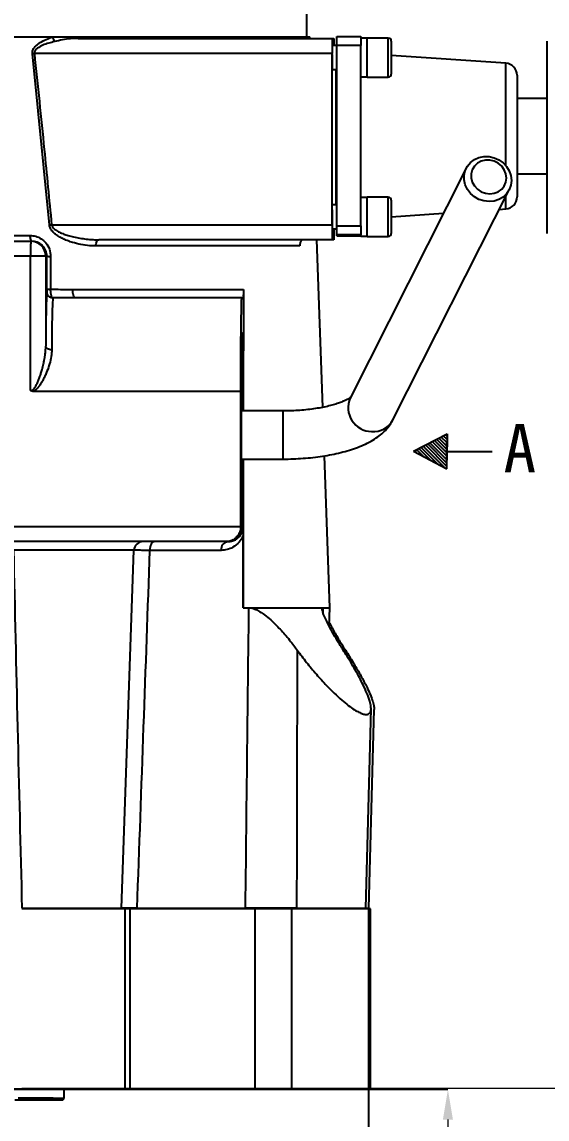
# Model space of a CAD drawing. Header units: millimetres. Extents: x 1561 to 4606, y 513 to 2666.
# Drawn here: x 2554.9 to 2729.8, y 2062 to 2427.2 of the extents above; entities that cross this region are included whole.
import ezdxf

# ---------------------------------------------------------------- set-up
doc = ezdxf.new("R2010")
doc.units = ezdxf.units.MM
doc.layers.add('AM_5', color=3, linetype='Continuous', lineweight=25)
doc.layers.add('文字', color=7, linetype='Continuous', lineweight=13)
doc.layers.add('layer 1', color=7, linetype='Continuous')
doc.styles.add('SLDTEXTSTYLE1', font='txt.shx', dxfattribs={"width": 0.7, "bigfont": 'gbcbig.shx'})
doc.styles.add('STYLE1', font='txt.shx', dxfattribs={"width": 0.8, "height": 3, "bigfont": 'hzdx.shx'})
doc.dimstyles.new('SLDDIMSTYLE12$0', dxfattribs={"dimtxt": 12, "dimasz": 10, "dimexe": 0, "dimexo": 0.0625, "dimgap": 0.875, "dimtad": 1, "dimdec": 1, "dimlfac": 1.8, "dimrnd": 1e-09, "dimzin": 12, "dimdsep": 46, "dimtxsty": 'SLDTEXTSTYLE1', "dimcen": 0.09, "dimdle": 8.16, "dimclrd": 3, "dimclre": 3, "dimadec": 0, "dimazin": 3, "dimtfac": 1, "dimtdec": 1, "dimtofl": 0, "dimtmove": 0, "dimatfit": 3, "dimfxl": 0, "dimfrac": 2, "dimtolj": 1, "dimlwd": 5, "dimlwe": 5, "dimarcsym": 0})

# ---------------------------------------------------------------- blocks, each defined once
blk = doc.blocks.new('*D68')
at = {"layer": 'AM_5', "color": 3, "lineweight": 5, "transparency": 16777216}
blk.add_line((2623.28, 2071.82), (2696.75, 2071.82), dxfattribs=at)
at = {"layer": 'AM_5', "color": 3, "linetype": 'Continuous', "lineweight": 5, "transparency": 16777216}
for p, q in [((2696.75, 2061.82), (2696.75, 1761.82)), ((2629.78, 1751.82), (2696.75, 1751.82))]:
    blk.add_line(p, q, dxfattribs=at)
at = {"layer": 'AM_5', "color": 3, "transparency": 16777216}
for points in [[(2695.09, 2061.82), (2698.42, 2061.82), (2696.75, 2071.82)], [(2695.09, 1761.82), (2698.42, 1761.82), (2696.75, 1751.82)]]:
    blk.add_solid(points, dxfattribs=at)
at = {"layer": 'Defpoints', "color": 0, "transparency": 16777216}
for p in [(2623.22, 2071.82), (2629.72, 1751.82), (2696.75, 1751.82)]:
    blk.add_point(p, dxfattribs=at)
at = {"layer": 'AM_5', "color": 0, "transparency": 16777216, "insert": (2689.88, 1911.82), "char_height": 12, "attachment_point": 5, "rotation": 90, "style": 'SLDTEXTSTYLE1'}
blk.add_mtext('\\A1;320', dxfattribs=at)
blk = doc.blocks.new('*D48')
at = {"layer": 'AM_5', "color": 3, "lineweight": 5, "transparency": 16777216}
blk.add_line((2825.11, 2618.85), (2976.42, 2618.85), dxfattribs=at)
at = {"layer": 'AM_5', "color": 3, "linetype": 'Continuous', "lineweight": 5, "transparency": 16777216}
for p, q in [((2976.42, 2608.85), (2976.42, 2082.23)), ((2668.52, 2072.23), (2976.42, 2072.23))]:
    blk.add_line(p, q, dxfattribs=at)
at = {"layer": 'AM_5', "color": 3, "transparency": 16777216}
for points in [[(2974.75, 2608.85), (2978.09, 2608.85), (2976.42, 2618.85)], [(2974.75, 2082.23), (2978.09, 2082.23), (2976.42, 2072.23)]]:
    blk.add_solid(points, dxfattribs=at)
at = {"layer": 'Defpoints', "color": 0, "transparency": 16777216}
for p in [(2825.05, 2618.85), (2668.46, 2072.23), (2976.42, 2072.23)]:
    blk.add_point(p, dxfattribs=at)
at = {"layer": 'AM_5', "color": 0, "transparency": 16777216, "insert": (2961.83, 2345.54), "char_height": 12, "attachment_point": 5, "rotation": 90, "style": 'SLDTEXTSTYLE1'}
blk.add_mtext('\\A1;{\\H2.28571x;545}', dxfattribs=at)
blk = doc.blocks.new('*D49')
at = {"layer": 'AM_5', "color": 3, "lineweight": 5, "transparency": 16777216}
blk.add_line((2379.78, 2422.25), (2379.78, 2483.75), dxfattribs=at)
at = {"layer": 'AM_5', "color": 3, "linetype": 'Continuous', "lineweight": 5, "transparency": 16777216}
for p, q in [((2389.78, 2483.75), (2639.78, 2483.75)), ((2649.78, 2422.25), (2649.78, 2483.75))]:
    blk.add_line(p, q, dxfattribs=at)
at = {"layer": 'AM_5', "color": 3, "transparency": 16777216}
for points in [[(2389.78, 2485.42), (2389.78, 2482.08), (2379.78, 2483.75)], [(2639.78, 2485.42), (2639.78, 2482.08), (2649.78, 2483.75)]]:
    blk.add_solid(points, dxfattribs=at)
at = {"layer": 'Defpoints', "color": 0, "transparency": 16777216}
for p in [(2649.78, 2483.75), (2379.78, 2422.19), (2649.78, 2422.19)]:
    blk.add_point(p, dxfattribs=at)
at = {"layer": 'AM_5', "color": 0, "transparency": 16777216, "insert": (2514.78, 2498.34), "char_height": 12, "attachment_point": 5, "style": 'SLDTEXTSTYLE1'}
blk.add_mtext('\\A1;{\\H2.28571x;%%C270}', dxfattribs=at)

msp = doc.modelspace()

# ---------------------------------------------------------------- hatches: boundary and pattern name
at = {"layer": 'layer 1'}
h = msp.add_hatch(dxfattribs=at)
h.set_pattern_fill('ANSI31', color=256, scale=0.25, angle=90)
h.set_pattern_definition([(135, (1352.4145, -5624.1869), (-0.56126601, -0.56126601), [])])
h.paths.add_polyline_path([(2696.493, 2290.051), (2685.263, 2284.337), (2696.414, 2278.471), (2696.414, 2284.261)])

# ---------------------------------------------------------------- linework, layer by layer
at = {"color": 7, "linetype": 'Continuous', "lineweight": 25}
for p, q in [((2649.783, 2422.19), (2649.783, 2432.06)), ((2378.799, 2422.19), (2565.029, 2422.19)), ((2565.029, 2422.19), (2573.077, 2422.19)), ((2573.077, 2422.19), (2646.558, 2422.19)), ((2573.644, 2421.69), (2658.206, 2421.69)), ((2646.558, 2422.19), (2650.766, 2422.19)), ((2646.558, 2422.19), (2646.945, 2421.746)), ((2650.784, 2421.69), (2650.766, 2422.19)), ((2658.206, 2421.69), (2658.789, 2421.69)), ((2658.789, 2421.69), (2658.789, 2419.318)), ((2659.783, 2422.336), (2667.783, 2422.336)), ((2659.783, 2419.35), (2659.783, 2422.336)), ((2667.783, 2422.336), (2667.783, 2419.35)), ((2669.883, 2421.758), (2667.783, 2421.758)), ((2676.883, 2421.818), (2669.883, 2421.818)), ((2669.883, 2408.818), (2669.883, 2421.818)), ((2676.883, 2408.818), (2676.883, 2421.818)), ((2659.783, 2419.318), (2658.256, 2419.318)), ((2667.783, 2419.35), (2659.783, 2419.35)), ((2659.783, 2359.351), (2659.783, 2419.35)), ((2667.783, 2359.351), (2667.783, 2419.35)), ((2677.883, 2420.818), (2677.883, 2409.818)), ((2729.783, 2356.818), (2729.783, 2420.818)), ((2564.014, 2359.62), (2558.35, 2416.62)), ((2658.16, 2416.69), (2559.007, 2416.69)), ((2658.16, 2359.69), (2658.16, 2416.69)), ((2716.051, 2413.444), (2677.883, 2416.013)), ((2658.256, 2411.318), (2659.783, 2411.318)), ((2659.443, 2411.318), (2659.443, 2366.318)), ((2716.051, 2379.373), (2716.051, 2413.444)), ((2669.883, 2408.818), (2676.883, 2408.818)), ((2719.783, 2409.453), (2719.783, 2368.932)), ((2729.783, 2401.692), (2719.783, 2401.692)), ((2702.876, 2378.532), (2664.183, 2301.951)), ((2719.783, 2376.692), (2729.783, 2376.692)), ((2678.463, 2294.736), (2717.157, 2371.316)), ((2669.883, 2368.758), (2667.783, 2368.758)), ((2676.883, 2368.818), (2669.883, 2368.818)), ((2669.883, 2362.318), (2669.883, 2368.818)), ((2676.883, 2362.318), (2676.883, 2368.818)), ((2677.883, 2367.818), (2677.883, 2362.318)), ((2716.051, 2364.941), (2716.051, 2369.128)), ((2659.783, 2366.318), (2658.256, 2366.318)), ((2677.883, 2362.372), (2695.304, 2363.545)), ((2713.861, 2364.794), (2716.051, 2364.941)), ((2564.744, 2359.69), (2658.16, 2359.69)), ((2659.783, 2356.336), (2659.783, 2359.351)), ((2659.783, 2359.351), (2667.783, 2359.351)), ((2667.783, 2359.351), (2667.783, 2356.336)), ((2669.883, 2355.818), (2669.883, 2362.318)), ((2676.883, 2355.818), (2676.883, 2362.318)), ((2677.883, 2362.318), (2677.883, 2356.818)), ((2472.018, 2356.143), (2557.505, 2356.143)), ((2658.256, 2358.318), (2659.783, 2358.318)), ((2658.789, 2358.318), (2658.789, 2354.69)), ((2667.783, 2356.336), (2659.783, 2356.336)), ((2659.783, 2356.049), (2659.783, 2356.336)), ((2659.783, 2356.049), (2667.783, 2356.049)), ((2667.783, 2356.328), (2667.783, 2356.336)), ((2667.783, 2355.878), (2667.783, 2356.328)), ((2667.783, 2355.878), (2669.883, 2355.878)), ((2669.883, 2355.818), (2676.883, 2355.818)), ((2471.083, 2354.212), (2557.799, 2354.212)), ((2557.799, 2354.212), (2558.122, 2354.212)), ((2647.446, 2352.62), (2579.51, 2352.62)), ((2658.206, 2354.69), (2580.444, 2354.69)), ((2655.071, 2298.924), (2653.123, 2354.69)), ((2658.789, 2354.69), (2658.206, 2354.69)), ((2557.752, 2349.212), (2471.037, 2349.212)), ((2557.752, 2304.472), (2557.752, 2349.212)), ((2562.798, 2349.212), (2557.752, 2349.212)), ((2562.798, 2349.212), (2562.798, 2319.249)), ((2563.143, 2349.212), (2562.798, 2349.212)), ((2563.14, 2338.296), (2563.143, 2349.212)), ((2563.107, 2337.28), (2563.13, 2337.332)), ((2571.782, 2338.085), (2628.623, 2338.085)), ((2564.265, 2335.529), (2564.17, 2335.578)), ((2628.125, 2335.333), (2565.127, 2335.333)), ((2565.129, 2335.332), (2565.127, 2335.333)), ((2628.575, 2335.19), (2628.157, 2335.19)), ((2627.749, 2304.212), (2558.725, 2304.212)), ((2627.749, 2259.212), (2627.749, 2304.212)), ((2641.779, 2297.692), (2627.862, 2297.692)), ((2641.779, 2297.692), (2641.779, 2282.195)), ((2657.401, 2232.19), (2655.635, 2282.773)), ((2627.869, 2281.692), (2641.779, 2281.692)), ((2641.779, 2282.195), (2641.779, 2281.692)), ((2502.244, 2259.212), (2627.749, 2259.212)), ((2627.749, 2259.212), (2628.103, 2259.212)), ((2628.103, 2259.212), (2628.115, 2258.801)), ((2628.21, 2259.212), (2628.544, 2259.212)), ((2622.796, 2254.212), (2507.112, 2254.212)), ((2594.046, 2254.212), (2594.047, 2254.212)), ((2623.132, 2254.212), (2622.796, 2254.212)), ((2623.132, 2254.212), (2623.208, 2254.212)), ((2623.456, 2254.212), (2623.208, 2254.212)), ((2628.555, 2254.289), (2628.555, 2256.248)), ((2628.564, 2232.19), (2628.555, 2254.289)), ((2592.186, 2251.317), (2552.033, 2251.317)), ((2588.026, 2132.19), (2592.186, 2251.317)), ((2621.226, 2251.291), (2597.388, 2251.291)), ((2628.564, 2232.19), (2630.479, 2232.19)), ((2630.479, 2232.19), (2655.113, 2232.19)), ((2655.113, 2232.19), (2655.073, 2230.784)), ((2655.113, 2232.19), (2657.401, 2232.19)), ((2657.24, 2226.032), (2657.401, 2232.19)), ((2662.622, 2218.085), (2662.597, 2216.946)), ((2669.407, 2132.19), (2671.145, 2198.551)), ((2670.462, 2132.19), (2672.195, 2198.354)), ((2589.218, 2132), (2554.793, 2132)), ((2554.865, 2132.19), (2588.026, 2132.19)), ((2555.186, 2132.19), (2555.186, 2132)), ((2571.186, 2132), (2571.186, 2132.19)), ((2574.579, 2132.19), (2574.579, 2132)), ((2589.218, 2072), (2589.218, 2132)), ((2590.89, 2132), (2589.218, 2132)), ((2590.89, 2072), (2590.89, 2132)), ((2632.604, 2132), (2590.89, 2132)), ((2593.137, 2132.19), (2629.333, 2132.19)), ((2624.172, 2132.19), (2624.172, 2132)), ((2632.604, 2072), (2632.604, 2132)), ((2644.798, 2132), (2632.604, 2132)), ((2640.172, 2132), (2640.172, 2132.19)), ((2640.57, 2132), (2640.57, 2132.19)), ((2644.798, 2072), (2644.798, 2132)), ((2670.375, 2132), (2644.798, 2132)), ((2646.357, 2132.19), (2669.407, 2132.19)), ((2669.407, 2132.19), (2670.462, 2132.19)), ((2670.375, 2072), (2670.375, 2132)), ((2670.997, 2132), (2670.375, 2132)), ((2670.997, 2072), (2670.997, 2132)), ((2623.215, 2071.992), (2413.215, 2071.992)), ((2623.222, 2071.818), (2413.222, 2071.818)), ((2589.218, 2072), (2554.793, 2072)), ((2568.964, 2068.884), (2568.971, 2071.884)), ((2590.89, 2072), (2589.103, 2072)), ((2632.604, 2072), (2590.89, 2072)), ((2644.798, 2072), (2632.604, 2072)), ((2670.375, 2072), (2644.798, 2072)), ((2670.375, 2050), (2670.375, 2072)), ((2670.997, 2072), (2670.375, 2072)), ((2568.463, 2068.385), (2568.964, 2068.884))]:
    msp.add_line(p, q, dxfattribs=at)
at = {"color": 7, "linetype": 'Continuous', "lineweight": 25, "flags": 128}
for points in [[(2558.35, 2416.62), (2558.429, 2416.629), (2558.51, 2416.637), (2558.592, 2416.646), (2558.674, 2416.655), (2558.757, 2416.663), (2558.84, 2416.672), (2558.924, 2416.681), (2559.007, 2416.69)], [(2658.22, 2416.316), (2658.218, 2416.111), (2658.212, 2415.349), (2658.21, 2414.43), (2658.211, 2413.479), (2658.215, 2412.623), (2658.221, 2411.979), (2658.229, 2411.634), (2658.238, 2411.634), (2658.24, 2411.686)], [(2717.895, 2374.439), (2717.711, 2372.839), (2717.167, 2371.336), (2716.289, 2370.001), (2715.117, 2368.896), (2713.707, 2368.073), (2712.124, 2367.571), (2710.443, 2367.412), (2708.742, 2367.604), (2707.1, 2368.139), (2705.595, 2368.991), (2704.297, 2370.12), (2703.266, 2371.474), (2702.551, 2372.99), (2702.184, 2374.596), (2702.184, 2376.217), (2702.551, 2377.777), (2703.266, 2379.205), (2704.297, 2380.432), (2705.595, 2381.401), (2707.1, 2382.068), (2708.742, 2382.401), (2710.443, 2382.384), (2712.124, 2382.018), (2713.707, 2381.321), (2715.117, 2380.324), (2716.289, 2379.075), (2717.167, 2377.632), (2717.711, 2376.062), (2717.895, 2374.439)], [(2716.273, 2375.248), (2716.087, 2376.658), (2715.542, 2378.002), (2714.671, 2379.195), (2713.53, 2380.164), (2712.19, 2380.847), (2710.735, 2381.2), (2709.257, 2381.203), (2707.848, 2380.854), (2706.597, 2380.176), (2705.584, 2379.211), (2704.87, 2378.019), (2704.502, 2376.677), (2704.502, 2375.267), (2704.87, 2373.88), (2705.584, 2372.601), (2706.597, 2371.511), (2707.848, 2370.679), (2709.257, 2370.156), (2710.735, 2369.977), (2712.19, 2370.152), (2713.53, 2370.669), (2714.671, 2371.497), (2715.542, 2372.584), (2716.087, 2373.861), (2716.273, 2375.248)], [(2564.014, 2359.62), (2564.102, 2359.629), (2564.191, 2359.637), (2564.281, 2359.646), (2564.373, 2359.655), (2564.465, 2359.663), (2564.558, 2359.672), (2564.651, 2359.681), (2564.744, 2359.69)], [(2557.505, 2356.143), (2557.52, 2355.762), (2557.558, 2355.399), (2557.616, 2355.065), (2557.693, 2354.774), (2557.786, 2354.535), (2557.891, 2354.358), (2558.004, 2354.249), (2558.122, 2354.212)], [(2579.51, 2352.62), (2579.522, 2353.02), (2579.571, 2353.407), (2579.656, 2353.765), (2579.772, 2354.079), (2579.915, 2354.338), (2580.079, 2354.531), (2580.258, 2354.65), (2580.444, 2354.69)], [(2564.427, 2349.143), (2564.426, 2345.145), (2564.425, 2338.227)], [(2627.749, 2304.212), (2627.76, 2307.922), (2627.774, 2311.507), (2627.791, 2314.935), (2627.811, 2318.178), (2627.834, 2321.208), (2627.859, 2323.998), (2627.886, 2326.524), (2627.916, 2328.765), (2627.947, 2330.702), (2627.98, 2332.317), (2628.014, 2333.597), (2628.049, 2334.531), (2628.085, 2335.11), (2628.121, 2335.331), (2628.157, 2335.19)], [(2628.451, 2297.692), (2628.446, 2299.91), (2628.436, 2303.111), (2628.423, 2306.184), (2628.408, 2309.094), (2628.389, 2311.812), (2628.368, 2314.306), (2628.345, 2316.552), (2628.319, 2318.523), (2628.292, 2320.2), (2628.264, 2321.563), (2628.234, 2322.599), (2628.203, 2323.296), (2628.172, 2323.646), (2628.141, 2323.646), (2628.11, 2323.296), (2628.079, 2322.599), (2628.05, 2321.563), (2628.021, 2320.2), (2627.994, 2318.523), (2627.968, 2316.552), (2627.945, 2314.306), (2627.924, 2311.812), (2627.906, 2309.094), (2627.89, 2306.184), (2627.877, 2303.111), (2627.867, 2299.91), (2627.86, 2296.615), (2627.856, 2293.261), (2627.856, 2289.885), (2627.859, 2286.523), (2627.865, 2283.212), (2627.874, 2279.986), (2627.886, 2276.882), (2627.902, 2273.932), (2627.92, 2271.168), (2627.94, 2268.62), (2627.963, 2266.316), (2627.988, 2264.28), (2628.015, 2262.534), (2628.043, 2261.098), (2628.072, 2259.987), (2628.103, 2259.212), (2628.103, 2259.212)], [(2564.813, 2318.072), (2564.423, 2318.095), (2564.047, 2318.162), (2563.7, 2318.27), (2563.395, 2318.417), (2563.144, 2318.595), (2562.956, 2318.799), (2562.84, 2319.02), (2562.798, 2319.249)], [(2599.119, 2254.212), (2598.787, 2254.157), (2598.467, 2253.991), (2598.171, 2253.723), (2597.911, 2253.361), (2597.695, 2252.92), (2597.533, 2252.415), (2597.429, 2251.865), (2597.388, 2251.291)], [(2558.474, 2071.906), (2556.381, 2071.911), (2554.091, 2071.916), (2551.643, 2071.921), (2549.081, 2071.926), (2546.449, 2071.932), (2543.795, 2071.938), (2541.164, 2071.943), (2538.603, 2071.949)], [(2583.468, 2071.853), (2583.397, 2071.853), (2582.985, 2071.854), (2582.213, 2071.856), (2581.102, 2071.858), (2579.679, 2071.861), (2577.979, 2071.865), (2576.044, 2071.869), (2573.922, 2071.873), (2571.665, 2071.878), (2569.33, 2071.883), (2566.972, 2071.888), (2564.652, 2071.893), (2562.426, 2071.898), (2560.35, 2071.902), (2558.474, 2071.906)], [(2552.448, 2068.419), (2555.419, 2068.413), (2558.127, 2068.407), (2560.554, 2068.402), (2562.68, 2068.397), (2564.492, 2068.394), (2565.975, 2068.39), (2567.12, 2068.388), (2567.918, 2068.386), (2568.363, 2068.385), (2568.463, 2068.385)], [(2568.964, 2068.884), (2568.896, 2068.884), (2568.502, 2068.885), (2567.76, 2068.887), (2566.676, 2068.889), (2565.258, 2068.892), (2563.515, 2068.896), (2561.459, 2068.9), (2559.105, 2068.905), (2556.47, 2068.911), (2553.572, 2068.917)]]:
    msp.add_lwpolyline(points, dxfattribs=at)
at = {"color": 7, "linetype": 'Continuous', "lineweight": 25}
for centre, radius, start, end in [((2569.121, 2423.261), 4.23, 194.6652, 217.79919), ((2573.774, 2422.409), 0.731, 197.46218, 259.73381), ((2793.265, 2417.94), 135.111, 178.40951, 180.53004), ((2676.883, 2420.818), 1, 0, 90), ((2715.783, 2409.453), 4, 0, 86.14936), ((2676.883, 2409.818), 1, 270, 0), ((2676.883, 2367.818), 1, 0, 90), ((2715.783, 2368.932), 4, 273.85064, 0), ((2814.497, 2362.227), 156.289, 179.11718, 180.93978), ((2793.265, 2358.44), 135.111, 179.46996, 181.59049), ((2676.883, 2356.818), 1, 270, 0), ((2692.857, 2350.462), 135.111, 178.40951, 180.53004), ((2557.798, 2349.212), 5, 359.99877, 89.99877), ((2564.19, 2356.615), 7.476, 261.9552, 271.81995), ((2565.129, 2337.332), 2, 179.99619, 241.31823), ((2564.187, 2345.718), 7.495, 261.96506, 271.8197), ((2953.897, 2321.564), 391.106, 177.69702, 180.33916), ((2890.148, 2320.788), 325.346, 177.4377, 180.47835), ((2671.461, 2298.783), 7.938, 156.47781, 269.00374), ((2671.966, 2298.165), 7.346, 264.97727, 332.17651), ((1677.907, 2280.343), 950.538, 358.72622, 0.081341), ((2623.132, 2259.212), 5, 270.00109, 355.27967), ((2623.207, 2259.212), 5, 270.00121, 359.36581), ((2595.184, 2251.212), 3, 90, 178), ((2623.891, 2251.568), 2.68, 99.33826, 185.94053)]:
    msp.add_arc(centre, radius, start, end, dxfattribs=at)
for centre, start_param, end_param in [((2667.783, 2415.318), 4.712389, 4.9017857), ((2669.883, 2415.318), 4.6181162, 4.712389)]:
    msp.add_ellipse(centre, major_axis=(11.154, 0), ratio=0.5773503, start_param=start_param, end_param=end_param, dxfattribs=at)
for points, knots in [([(2558.35, 2416.62), (2558.343, 2416.821), (2558.329, 2417.229), (2558.494, 2417.811), (2558.764, 2418.352), (2559.212, 2418.969), (2559.922, 2419.66), (2561.181, 2420.557), (2562.907, 2421.445), (2564.324, 2421.942), (2565.029, 2422.19)], [0, 0, 0, 0, 0.0618743, 0.1258885, 0.1858688, 0.2517245, 0.3674616, 0.5021894, 0.7522187, 1, 1, 1, 1]), ([(2573.644, 2421.69), (2572.779, 2421.675), (2571.001, 2421.644), (2568.431, 2421.272), (2566.655, 2420.868), (2565.779, 2420.668)], [0, 0, 0, 0, 0.3242836, 0.6667767, 1, 1, 1, 1]), ([(2565.779, 2420.668), (2564.448, 2420.325), (2562.449, 2419.809), (2560.268, 2418.712), (2559.334, 2417.874), (2559.047, 2417.304), (2558.985, 2416.946), (2559, 2416.775), (2559.007, 2416.69)], [0, 0, 0, 0, 0.4986372, 0.7486356, 0.8737899, 0.9399385, 0.9701851, 1, 1, 1, 1]), ([(2559.007, 2416.69), (2560.118, 2406.054), (2562.101, 2387.061), (2563.937, 2368.053), (2564.744, 2359.69)], [0, 0, 0, 0, 0.5599996, 1, 1, 1, 1]), ([(2579.51, 2352.62), (2578.565, 2352.653), (2576.655, 2352.718), (2573.788, 2353.214), (2571.401, 2353.868), (2569.527, 2354.57), (2568.144, 2355.205), (2566.906, 2355.912), (2565.868, 2356.662), (2565.147, 2357.343), (2564.665, 2357.944), (2564.348, 2358.465), (2564.108, 2359.02), (2564.045, 2359.424), (2564.014, 2359.62)], [0, 0, 0, 0, 0.1648912, 0.3334071, 0.4970868, 0.5820765, 0.6667558, 0.7483103, 0.8150449, 0.8736893, 0.9065695, 0.9368248, 0.9693556, 1, 1, 1, 1]), ([(2564.744, 2359.69), (2564.785, 2359.524), (2564.873, 2359.166), (2565.199, 2358.712), (2565.602, 2358.306), (2566.315, 2357.755), (2567.387, 2357.165), (2568.817, 2356.575), (2570.381, 2356.065), (2572.173, 2355.6), (2574.165, 2355.207), (2576.323, 2354.906), (2578.418, 2354.723), (2579.811, 2354.7), (2580.444, 2354.69)], [0, 0, 0, 0, 0.0284929, 0.0614136, 0.0927277, 0.125834, 0.2152842, 0.3024404, 0.3936479, 0.5015409, 0.6261639, 0.750527, 0.8866216, 1, 1, 1, 1]), ([(2557.505, 2356.143), (2558.167, 2356.087), (2559.492, 2355.975), (2561.328, 2355.09), (2562.943, 2353.658), (2564.174, 2351.616), (2564.343, 2349.968), (2564.427, 2349.143)], [0, 0, 0, 0, 0.1865226, 0.3732572, 0.5600568, 0.779625, 1, 1, 1, 1]), ([(2563.143, 2349.212), (2563.123, 2349.554), (2563.082, 2350.246), (2562.757, 2351.219), (2562.259, 2352.108), (2561.392, 2353.103), (2559.999, 2354.011), (2558.748, 2354.145), (2558.122, 2354.212)], [0, 0, 0, 0, 0.124139, 0.2508584, 0.3709807, 0.5010025, 0.7503453, 1, 1, 1, 1]), ([(2648.389, 2354.69), (2648.203, 2354.633), (2647.945, 2354.554), (2647.669, 2354.053), (2647.533, 2353.628), (2647.464, 2353.143), (2647.447, 2352.867), (2647.446, 2352.721), (2647.446, 2352.69)], [0, 0, 0, 0, 0.4360044, 0.6068669, 0.8182515, 0.9055469, 0.9802934, 1, 1, 1, 1]), ([(2647.446, 2352.69), (2647.446, 2352.677), (2647.446, 2352.654), (2647.446, 2352.63), (2647.446, 2352.62)], [0, 0, 0, 0, 0.5599173, 1, 1, 1, 1]), ([(2563.14, 2338.296), (2563.14, 2338.257), (2563.139, 2338.103), (2563.138, 2337.837), (2563.136, 2337.559), (2563.133, 2337.367), (2563.131, 2337.344), (2563.13, 2337.332)], [0, 0, 0, 0, 0.0747989, 0.2894004, 0.5203169, 0.7603016, 1, 1, 1, 1]), ([(2564.425, 2338.227), (2564.726, 2338.225), (2567.205, 2338.215), (2569.641, 2338.146), (2571.782, 2338.085)], [0, 0, 0, 0, 0.1212738, 1, 1, 1, 1]), ([(2565.129, 2335.332), (2565.046, 2335.368), (2564.877, 2335.439), (2564.654, 2336.021), (2564.497, 2336.859), (2564.434, 2337.65), (2564.427, 2338.108), (2564.425, 2338.227)], [0, 0, 0, 0, 0.2331196, 0.469709, 0.7023827, 0.9227288, 1, 1, 1, 1]), ([(2572.625, 2335.333), (2572.604, 2335.341), (2572.447, 2335.398), (2572.196, 2335.822), (2571.925, 2336.563), (2571.805, 2337.361), (2571.783, 2337.879), (2571.782, 2338.066), (2571.782, 2338.085)], [0, 0, 0, 0, 0.0417824, 0.3112929, 0.5808216, 0.8503876, 0.9841219, 1, 1, 1, 1]), ([(2628.623, 2338.085), (2628.623, 2337.879), (2628.622, 2337.415), (2628.617, 2336.691), (2628.608, 2335.888), (2628.593, 2335.304), (2628.581, 2335.227), (2628.575, 2335.19)], [0, 0, 0, 0, 0.09698165, 0.21837488, 0.40381295, 0.71572262, 1, 1, 1, 1]), ([(2628.623, 2338.085), (2628.623, 2337.12), (2628.615, 2323.657), (2628.608, 2310.192), (2628.601, 2297.692)], [0, 0, 0, 0, 0.0716831, 1, 1, 1, 1]), ([(2565.128, 2335.36), (2564.946, 2335.361), (2564.582, 2335.365), (2564.263, 2335.532), (2564.104, 2335.615)], [0, 0, 0, 0, 0.5011917, 1, 1, 1, 1]), ([(2557.752, 2304.472), (2557.83, 2304.478), (2557.991, 2304.49), (2558.229, 2304.585), (2558.466, 2304.733), (2558.736, 2304.969), (2559.034, 2305.314), (2559.45, 2305.92), (2559.925, 2306.813), (2560.417, 2307.94), (2560.848, 2309.094), (2561.24, 2310.279), (2561.658, 2311.703), (2562.029, 2313.188), (2562.354, 2314.779), (2562.593, 2316.273), (2562.761, 2317.805), (2562.786, 2318.786), (2562.798, 2319.249)], [0, 0, 0, 0, 0.0136753, 0.0283347, 0.0446442, 0.063092, 0.0916187, 0.1256831, 0.1943898, 0.272673, 0.3475162, 0.4179173, 0.5005439, 0.6202317, 0.7021522, 0.805892, 0.9084745, 1, 1, 1, 1]), ([(2564.813, 2318.072), (2564.768, 2317.313), (2564.677, 2315.768), (2564.093, 2313.351), (2563.389, 2311.286), (2562.698, 2309.643), (2562.121, 2308.441), (2561.58, 2307.458), (2561.104, 2306.685), (2560.714, 2306.113), (2560.208, 2305.456), (2559.597, 2304.761), (2558.995, 2304.382), (2558.725, 2304.212)], [0, 0, 0, 0, 0.1628704, 0.3314217, 0.4993427, 0.5864084, 0.6692955, 0.7482557, 0.7935025, 0.8354185, 0.8741145, 0.9437361, 1, 1, 1, 1]), ([(2558.725, 2304.212), (2558.548, 2304.222), (2558.205, 2304.239), (2557.9, 2304.396), (2557.752, 2304.472)], [0, 0, 0, 0, 0.5173094, 1, 1, 1, 1]), ([(2664.446, 2302.369), (2664.433, 2302.355), (2664.406, 2302.325), (2664.068, 2302.052), (2663.466, 2301.668), (2662.569, 2301.196), (2661.376, 2300.675), (2659.888, 2300.136), (2658.118, 2299.606), (2656.092, 2299.108), (2653.839, 2298.664), (2651.395, 2298.29), (2648.799, 2297.997), (2646.091, 2297.796), (2643.733, 2297.704), (2642.29, 2297.695), (2641.779, 2297.692)], [0, 0, 0, 0, 0.0556007, 0.1175996, 0.1816185, 0.2485451, 0.3186214, 0.3916987, 0.4674189, 0.5453435, 0.6250341, 0.7060929, 0.7881762, 0.870992, 0.9542914, 1, 1, 1, 1]), ([(2641.779, 2281.692), (2642.368, 2281.695), (2644.073, 2281.705), (2646.886, 2281.813), (2650.184, 2282.053), (2653.42, 2282.414), (2656.574, 2282.894), (2659.626, 2283.495), (2662.564, 2284.223), (2665.375, 2285.085), (2668.051, 2286.098), (2670.586, 2287.287), (2672.833, 2288.619), (2674.743, 2290.056), (2676.281, 2291.54), (2677.534, 2293.074), (2678.164, 2294.2), (2678.463, 2294.736)], [0, 0, 0, 0, 0.0366671, 0.1060486, 0.1755607, 0.2453273, 0.3155136, 0.3863198, 0.4580008, 0.5308883, 0.6054043, 0.6820112, 0.7608919, 0.8289208, 0.8909804, 0.9480556, 1, 1, 1, 1]), ([(2628.592, 2281.692), (2628.587, 2272.532), (2628.577, 2256.033), (2628.568, 2239.531), (2628.564, 2232.19)], [0, 0, 0, 0, 0.5551447, 1, 1, 1, 1]), ([(2627.749, 2259.212), (2627.71, 2258.745), (2627.625, 2257.737), (2626.953, 2256.361), (2625.867, 2255.175), (2624.424, 2254.366), (2623.335, 2254.263), (2622.796, 2254.212)], [0, 0, 0, 0, 0.1467542, 0.3161257, 0.5102478, 0.7577933, 1, 1, 1, 1]), ([(2623.456, 2254.212), (2623.881, 2254.243), (2624.737, 2254.304), (2626.042, 2254.83), (2627.179, 2255.687), (2628.011, 2256.863), (2628.411, 2257.943), (2628.534, 2258.731), (2628.542, 2259.097), (2628.544, 2259.212)], [0, 0, 0, 0, 0.2040841, 0.4113686, 0.6566171, 0.8118705, 0.9143162, 0.9730822, 1, 1, 1, 1]), ([(2628.207, 2259.157), (2628.208, 2259.167), (2628.209, 2259.185), (2628.21, 2259.204), (2628.21, 2259.212)], [0, 0, 0, 0, 0.56000001, 1, 1, 1, 1]), ([(2628.544, 2259.212), (2628.544, 2259.209), (2628.548, 2258.776), (2628.553, 2257.819), (2628.554, 2256.753), (2628.555, 2256.248)], [0, 0, 0, 0, 0.0044043, 0.5287077, 1, 1, 1, 1]), ([(2628.555, 2256.248), (2628.503, 2256.128), (2628.147, 2255.292), (2627.089, 2253.72), (2625.296, 2252.302), (2623.236, 2251.439), (2621.896, 2251.34), (2621.226, 2251.291)], [0, 0, 0, 0, 0.0337971, 0.235287, 0.5281119, 0.7639848, 1, 1, 1, 1]), ([(2552.033, 2251.317), (2552.482, 2231.702), (2553.391, 2191.993), (2554.37, 2152.284), (2554.865, 2132.19)], [0, 0, 0, 0, 0.4939776, 1, 1, 1, 1]), ([(2597.388, 2251.291), (2596.627, 2251.296), (2595.202, 2251.305), (2593.579, 2251.315), (2592.582, 2251.321), (2592.251, 2251.322), (2592.189, 2251.322)], [0, 0, 0, 0, 0.3398789, 0.6361838, 0.9324882, 1, 1, 1, 1]), ([(2597.388, 2251.291), (2596.694, 2231.69), (2595.288, 2191.989), (2593.86, 2152.29), (2593.137, 2132.19)], [0, 0, 0, 0, 0.4937145, 1, 1, 1, 1]), ([(2629.333, 2132.19), (2629.56, 2152.272), (2629.939, 2185.605), (2630.325, 2218.939), (2630.479, 2232.19)], [0, 0, 0, 0, 0.6024708, 1, 1, 1, 1]), ([(2630.479, 2232.19), (2631.123, 2232.101), (2632.163, 2231.957), (2633.814, 2231.111), (2635.425, 2230.076), (2637.269, 2228.605), (2639.729, 2226.305), (2642.502, 2223.295), (2644.882, 2220.347), (2646.184, 2218.589), (2646.557, 2218.085)], [0, 0, 0, 0, 0.1281278, 0.2070687, 0.2861351, 0.404738, 0.5235866, 0.7217864, 0.9203618, 1, 1, 1, 1]), ([(2661.883, 2218.085), (2661.237, 2219.119), (2659.942, 2221.189), (2658.211, 2224.177), (2656.643, 2227.098), (2655.582, 2229.353), (2655.032, 2230.847), (2654.766, 2231.902), (2654.983, 2232.082), (2655.113, 2232.19)], [0, 0, 0, 0, 0.1638594, 0.3281213, 0.4914407, 0.6743603, 0.7670388, 0.8595026, 1, 1, 1, 1]), ([(2657.27, 2227.188), (2657.352, 2227.026), (2657.954, 2225.832), (2659.41, 2223.278), (2661.177, 2220.349), (2662.3, 2218.589), (2662.622, 2218.085)], [0, 0, 0, 0, 0.0611819, 0.4517535, 0.8430653, 1, 1, 1, 1]), ([(2646.557, 2218.085), (2646.532, 2209.536), (2646.45, 2180.904), (2646.395, 2152.272), (2646.357, 2132.19)], [0, 0, 0, 0, 0.2985989, 1, 1, 1, 1]), ([(2646.557, 2218.085), (2647.574, 2216.724), (2649.612, 2213.997), (2652.901, 2210.039), (2656.013, 2206.608), (2658.877, 2203.732), (2661.312, 2201.507), (2663.592, 2199.649), (2665.493, 2198.31), (2667.087, 2197.398), (2668.377, 2196.847), (2669.457, 2196.627), (2670.269, 2196.736), (2670.799, 2197.148), (2671.128, 2197.862), (2671.182, 2198.965), (2670.882, 2200.693), (2670.115, 2203.008), (2668.607, 2206.445), (2666.318, 2210.796), (2663.863, 2214.942), (2662.314, 2217.401), (2661.883, 2218.085)], [0, 0, 0, 0, 0.07048174, 0.1411253, 0.21143973, 0.26200204, 0.31251096, 0.35557569, 0.39856961, 0.430653, 0.46270625, 0.49496022, 0.52721077, 0.55643206, 0.58567283, 0.62539722, 0.66518161, 0.72321756, 0.7813627, 0.87292827, 0.96465682, 1, 1, 1, 1]), ([(2662.622, 2218.085), (2663.484, 2216.724), (2665.212, 2213.997), (2667.531, 2210.039), (2669.367, 2206.608), (2670.724, 2203.73), (2671.588, 2201.513), (2672.121, 2199.668), (2672.162, 2198.781), (2672.182, 2198.354)], [0, 0, 0, 0, 0.1781523, 0.3567136, 0.534443, 0.6622462, 0.7899145, 0.8987665, 1, 1, 1, 1]), ([(2593.137, 2132.19), (2592.46, 2132.19), (2591.106, 2132.19), (2589.464, 2132.19), (2588.427, 2132.19), (2588.071, 2132.19), (2588.026, 2132.19)], [0, 0, 0, 0, 0.3178625, 0.6357238, 0.9535937, 1, 1, 1, 1]), ([(2646.357, 2132.19), (2645.544, 2132.19), (2643.919, 2132.19), (2641.379, 2132.19), (2638.856, 2132.19), (2636.404, 2132.19), (2634.112, 2132.19), (2631.583, 2132.19), (2630.189, 2132.19), (2629.333, 2132.19)], [0, 0, 0, 0, 0.1317356, 0.263471, 0.3952082, 0.5269452, 0.6586541, 0.790363, 1, 1, 1, 1])]:
    msp.add_open_spline(points, degree=3, knots=knots, dxfattribs=at)
at = {"layer": 'layer 1'}
for p, q in [((2685.263, 2284.337), (2696.493, 2290.051)), ((2696.493, 2290.051), (2696.374, 2281.319)), ((2696.414, 2278.471), (2696.414, 2287.203)), ((2685.263, 2284.337), (2696.414, 2278.471)), ((2696.414, 2284.261), (2711.52, 2284.261))]:
    msp.add_line(p, q, dxfattribs=at)

# ---------------------------------------------------------------- texts
at = {"layer": '文字', "insert": (2720.708, 2285.306), "char_height": 16, "width": 240, "attachment_point": 5, "style": 'STYLE1'}
msp.add_mtext('{\\fSimSun|b0|i0|c134|p2;\\W1;A }', dxfattribs=at)

# ---------------------------------------------------------------- dimensions: what is measured, and where the dimension line sits
at = {"layer": 'AM_5'}
dim = msp.add_linear_dim(base=(2976.418, 2072.226), p1=(2825.045, 2618.851), p2=(2668.459, 2072.226), angle=90, text='{\\H2.28571x;545}', dimstyle='SLDDIMSTYLE12$0', override={"dimlfac": 1}, dxfattribs=at)
dim.commit()
dim.dimension.update_dxf_attribs({"geometry": '*D48', "text_midpoint": (2976.418, 2345.538), "dimtype": 160})
dim = msp.add_linear_dim(base=(2649.783, 2483.75), p1=(2379.783, 2422.19), p2=(2649.783, 2422.19), text='{\\H2.28571x;%%C270}', dimstyle='SLDDIMSTYLE12$0', override={"dimlfac": 1}, dxfattribs=at)
dim.commit()
dim.dimension.update_dxf_attribs({"geometry": '*D49', "text_midpoint": (2514.783, 2498.339)})
dim = msp.add_linear_dim(base=(2696.753, 1751.818), p1=(2623.222, 2071.818), p2=(2629.722, 1751.818), angle=90, dimstyle='SLDDIMSTYLE12$0', override={"dimlfac": 1, "dimpost": ''}, dxfattribs=at)
dim.commit()
dim.dimension.update_dxf_attribs({"geometry": '*D68', "text_midpoint": (2689.878, 1911.818)})

doc.saveas('drawing.dxf')
